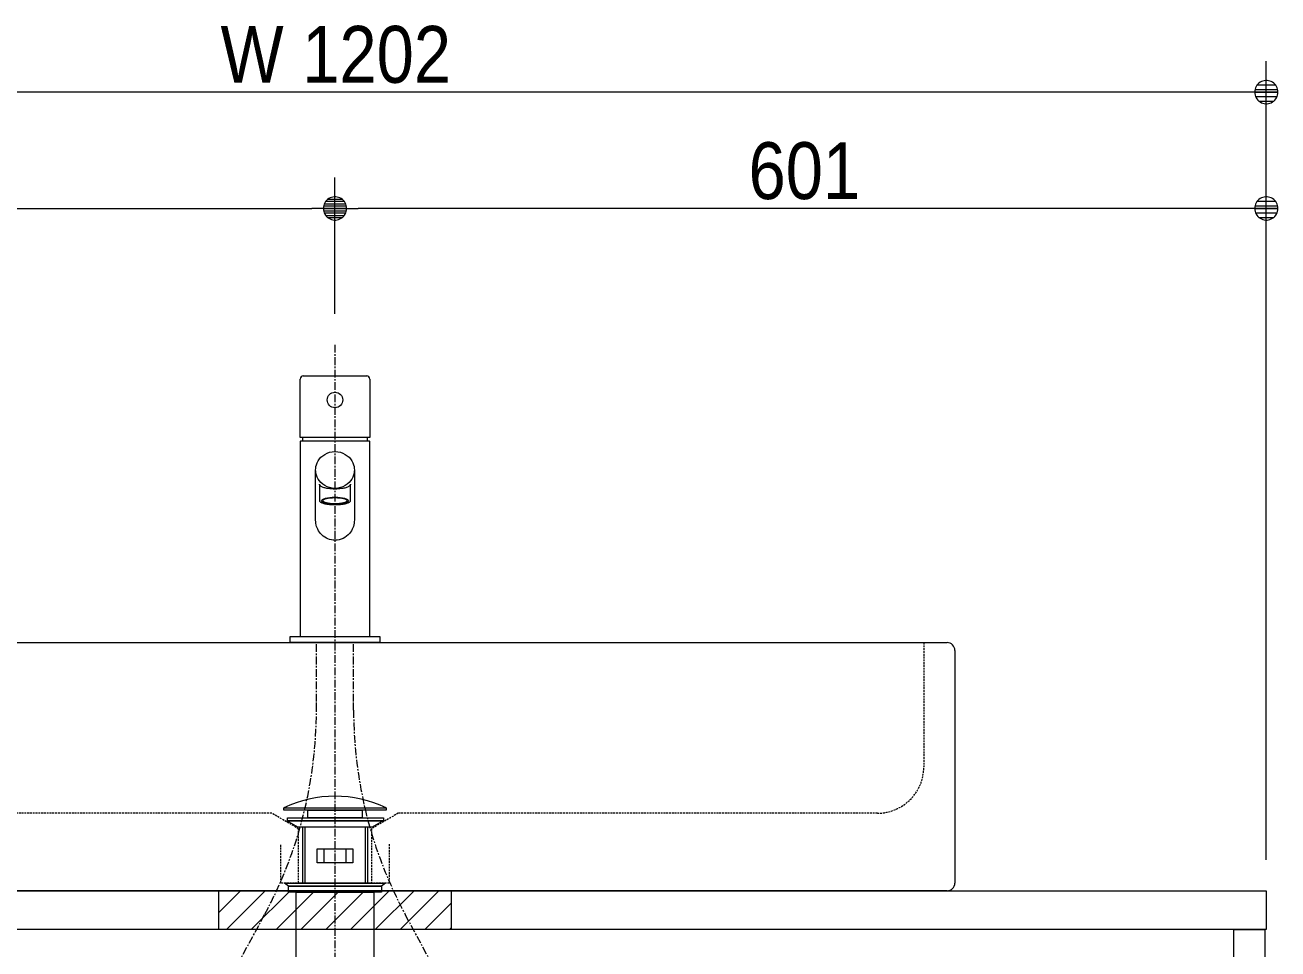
# Model space of a CAD drawing. Units: millimetres, scale not verified. Extents: x -6062 to 6062, y -3045 to 3045.
# Drawn here: x -4922 to -4114, y -1418 to -822 of the extents above; entities that cross this region are included whole.
import ezdxf
from ezdxf.enums import TextEntityAlignment as Align

# ---------------------------------------------------------------- set-up
doc = ezdxf.new("R2010")
doc.units = ezdxf.units.MM
doc.header["$LTSCALE"] = 20
doc.linetypes.add('CHAIN1', pattern=[8, 5, -1, 1, -1])
doc.linetypes.add('DASHED1', pattern=[1.8, 1.2, -0.6])
for name, color, linetype, lineweight in [('0-1_4給排水', 7, 'Continuous', 9), ('0-3_0', 7, 'Continuous', 9), ('0-4_2寸法-1', 7, 'Continuous', 9), ('0-5_5ボウル・キャビネト', 7, 'Continuous', 9)]:
    doc.layers.add(name, color=color, linetype=linetype, lineweight=lineweight)
doc.styles.add('ＭＳ Ｐゴシック', font='')
doc.styles.get('ＭＳ Ｐゴシック').set_extended_font_data('MS PGothic')

# ---------------------------------------------------------------- blocks, each defined once
blk = doc.blocks.new('_Dot')
at = {"layer": '0-3_0'}
for p, q in [((-10, 0), (-20, 0)), ((9.78, 2), (-9.78, 2)), ((7.99, 6), (-7.99, 6)), ((9.16, -3.98), (-9.16, -3.98)), ((6, -7.98), (-6, -7.98))]:
    blk.add_line(p, q, dxfattribs=at)
for points in [[(10, 0), (9.92, 1.25), (9.69, 2.49), (9.3, 3.68), (8.76, 4.82), (8.09, 5.88), (7.29, 6.85), (6.37, 7.71), (5.36, 8.44), (4.26, 9.05), (3.09, 9.51), (1.87, 9.82), (0.63, 9.98), (-0.63, 9.98), (-1.87, 9.82), (-3.09, 9.51), (-4.26, 9.05), (-5.36, 8.44), (-6.37, 7.71), (-7.29, 6.85), (-8.09, 5.88), (-8.76, 4.82), (-9.3, 3.68), (-9.69, 2.49), (-9.92, 1.25), (-10, 0), (0, 0)], [(-10, 0), (-9.92, -1.25), (-9.69, -2.49), (-9.3, -3.68), (-8.76, -4.82), (-8.09, -5.88), (-7.29, -6.85), (-6.37, -7.71), (-5.36, -8.44), (-4.26, -9.05), (-3.09, -9.51), (-1.87, -9.82), (-0.63, -9.98), (0.63, -9.98), (1.87, -9.82), (3.09, -9.51), (4.26, -9.05), (5.36, -8.44), (6.37, -7.71), (7.29, -6.85), (8.09, -5.88), (8.76, -4.82), (9.3, -3.68), (9.69, -2.49), (9.92, -1.25), (10, 0), (0, 0)]]:
    blk.add_lwpolyline(points, close=True, dxfattribs=at)
blk = doc.blocks.new('グループ-23')
at = {"layer": '0-5_5ボウル・キャビネト'}
blk.add_lwpolyline([(-70720, -27600), (-46680, -27600), (-46680, -28100), (-70720, -28100)], close=True, dxfattribs=at)
blk.add_lwpolyline([(-47100, -28600), (-47100, -28100), (-46700, -28100), (-46700, -41360), (-46740, -41400), (-47060, -41400), (-47100, -41360), (-47100, -40600)], dxfattribs=at)
blk = doc.blocks.new('グループ-25')
at = {"layer": '0-5_5ボウル・キャビネト'}
blk.add_blockref('グループ-23', (0, 0), dxfattribs=at)
blk = doc.blocks.new('グループ-28')
at = {"layer": '0-1_4給排水'}
blk.add_line((-59110, -20960), (-58290, -20960), dxfattribs=at)
at = {"layer": '0-1_4給排水', "linetype": 'CHAIN1'}
for p, q in [((-60035.3, -28698.6), (-59604.7, -27901.4)), ((-57364.7, -28698.6), (-57795.3, -27901.4))]:
    blk.add_line(p, q, dxfattribs=at)
at = {"layer": '0-1_4給排水'}
for points in [[(-58250, -21000), (-58250, -21755), (-59150, -21755), (-59150, -21000)], [(-58950, -22173), (-58949.1, -22152.4), (-58945.9, -22130.2), (-58940, -22106.6), (-58930.8, -22081.8), (-58917.6, -22056.3), (-58900, -22030.8), (-58881, -22009.5), (-58858.4, -21989.6), (-58832.1, -21971.7), (-58802.4, -21956.8), (-58770, -21945.4), (-58735.5, -21938.4), (-58700, -21936), (-58664.5, -21938.4), (-58630, -21945.4), (-58597.6, -21956.8), (-58567.9, -21971.7), (-58541.6, -21989.6), (-58519, -22009.5), (-58500, -22030.8), (-58482.4, -22056.3), (-58469.2, -22081.8), (-58460, -22106.6), (-58454.1, -22130.2), (-58450.9, -22152.4), (-58450, -22173), (-58450, -22820), (-58450.7, -22838.7), (-58452.8, -22858.7), (-58456.8, -22879.9), (-58462.9, -22902.1), (-58469.5, -22920.1), (-58477.7, -22938.4), (-58487.8, -22956.9), (-58500, -22975.3), (-58514.6, -22993.6), (-58531.4, -23011.1), (-58550.5, -23027.4), (-58571.8, -23042.2)], [(-58571.8, -23042.2), (-58595.1, -23054.9), (-58619.7, -23065.1), (-58645.7, -23072.6), (-58672.6, -23077.3), (-58700, -23078.8), (-58723.3, -23077.7), (-58746.3, -23074.3), (-58768.7, -23068.9), (-58790.2, -23061.4), (-58810.6, -23052.1), (-58829.8, -23041.2), (-58850.6, -23026.6), (-58869.3, -23010.5), (-58885.7, -22993.3), (-58900, -22975.3), (-58912.4, -22956.6), (-58922.6, -22937.8), (-58930.9, -22919.1), (-58937.5, -22900.8), (-58942.5, -22883), (-58946.9, -22860.7), (-58949.3, -22839.7), (-58950, -22820), (-58950, -22167.8)], [(-58450, -22173), (-58450.9, -22193.5), (-58454.1, -22215.7), (-58460, -22239.3), (-58469.2, -22264.1), (-58482.4, -22289.6), (-58500, -22315.1), (-58519, -22336.4), (-58541.6, -22356.3), (-58567.9, -22374.2), (-58597.6, -22389.1), (-58630, -22400.5), (-58664.5, -22407.5), (-58700, -22409.9), (-58735.5, -22407.5), (-58770, -22400.5), (-58802.4, -22389.1), (-58832.1, -22374.2), (-58858.4, -22356.3), (-58881, -22336.4), (-58900, -22315.1), (-58917.6, -22289.6), (-58930.8, -22264.1), (-58940, -22239.3), (-58945.9, -22215.7), (-58949.1, -22193.5), (-58950, -22173)], [(-58899.6, -22362.1), (-58900, -22358.1), (-58900, -22568.7), (-58899.6, -22572), (-58898.2, -22575.5), (-58895.8, -22579.3), (-58892, -22583.2), (-58888.2, -22586.2), (-58883.4, -22589.3), (-58877.6, -22592.4), (-58870.8, -22595.6), (-58862.7, -22598.8), (-58853.4, -22601.9), (-58842.8, -22604.9), (-58831.2, -22607.7), (-58818.3, -22610.4), (-58804.3, -22612.8), (-58789.1, -22615), (-58772.7, -22616.9), (-58755.3, -22618.4), (-58737.3, -22619.5), (-58718.8, -22620.2), (-58700, -22620.4), (-58681.2, -22620.2), (-58662.6, -22619.5), (-58644.5, -22618.4), (-58627.2, -22616.9), (-58610.7, -22615), (-58595.2, -22612.8), (-58581, -22610.3), (-58568.2, -22607.6), (-58556.6, -22604.7), (-58546.3, -22601.8), (-58537.2, -22598.7), (-58529.2, -22595.6), (-58522.3, -22592.4), (-58516.6, -22589.3), (-58511.8, -22586.2), (-58508, -22583.2), (-58504.2, -22579.3)], [(-58895.8, -22370.7), (-58898.2, -22366.3), (-58899.6, -22362.1)], [(-58504.2, -22579.3), (-58501.8, -22575.5), (-58500.4, -22572), (-58500, -22568.7), (-58500, -22358.1), (-58500.4, -22362.1), (-58501.8, -22366.3), (-58504.2, -22370.7), (-58508, -22375.3), (-58512.1, -22379.2), (-58517.2, -22383.1), (-58523.5, -22387.1), (-58531.1, -22391), (-58540, -22395), (-58549.6, -22398.6), (-58560.4, -22402.2), (-58572.5, -22405.5), (-58585.9, -22408.6), (-58600.4, -22411.4), (-58616.1, -22413.9), (-58635.7, -22416.4), (-58656.5, -22418.1), (-58678.1, -22419.2), (-58700, -22419.6), (-58722.3, -22419.2), (-58744.2, -22418.1), (-58765.4, -22416.2), (-58785.3, -22413.7), (-58803.9, -22410.7), (-58817.3, -22407.9), (-58829.6, -22404.9), (-58840.9, -22401.8), (-58851, -22398.4), (-58860, -22395), (-58868.9, -22391), (-58876.5, -22387.1), (-58882.8, -22383.1), (-58887.9, -22379.2), (-58892, -22375.3), (-58895.8, -22370.7)]]:
    blk.add_lwpolyline(points, dxfattribs=at)
for points in [[(-58700, -21800), (-59144, -21800), (-59150, -21806), (-59150, -24310), (-59140, -24320), (-58260, -24320), (-58250, -24310), (-58250, -21806), (-58256, -21800)], [(-58700, -24400), (-59272.3, -24400), (-59280, -24399.8), (-59280, -24320.3), (-59267.1, -24320), (-58132.9, -24320), (-58120, -24320.3), (-58120, -24399.8), (-58127.7, -24400)]]:
    blk.add_lwpolyline(points, close=True, dxfattribs=at)
at = {"layer": '0-1_4給排水', "linetype": 'CHAIN1'}
for points in [[(-58940, -25271.5), (-58940, -25160), (-58940, -24400)], [(-58460, -25271.5), (-58460, -25160), (-58460, -24400)]]:
    blk.add_lwpolyline(points, dxfattribs=at)
at = {"layer": '0-1_4給排水'}
blk.add_circle((-58700, -21270), 100, dxfattribs=at)
for centre, radius, start, end in [((-59110, -21000), 40, 90, 180), ((-58290, -21000), 40, 0, 90), ((-58700, -21800), 420, 173.7632, 180), ((-58700, -21800), 420, 0, 6.2368)]:
    blk.add_arc(centre, radius, start, end, dxfattribs=at)
at = {"layer": '0-1_4給排水', "linetype": 'CHAIN1'}
for centre, start, end in [((-64474.6, -25271.5), 331.62953, 0), ((-52925.4, -25271.5), 180, 208.37047)]:
    blk.add_arc(centre, 5534.6, start, end, dxfattribs=at)
at = {"layer": '0-1_4給排水'}
for major_axis, ratio in [((175, 0), 0.257265), ((155, 0), 0.258819)]:
    blk.add_ellipse((-58700, -22569.7), major_axis=major_axis, ratio=ratio, dxfattribs=at)
blk = doc.blocks.new('グループ-31')
at = {"layer": '0-5_5ボウル・キャビネト'}
for p, q in [((-66600, -24400), (-50800, -24400)), ((-66700, -27500), (-66700, -24500)), ((-50700, -24500), (-50700, -27500)), ((-50800, -27600), (-66600, -27600))]:
    blk.add_line(p, q, dxfattribs=at)
at = {"layer": '0-5_5ボウル・キャビネト', "linetype": 'DASHED1'}
for p, q in [((-66300, -26000), (-66300, -24400)), ((-51100, -24400), (-51100, -26000))]:
    blk.add_line(p, q, dxfattribs=at)
for points in [[(-51700, -26600), (-57883.6, -26600), (-58230, -26800), (-58230, -27500), (-59170, -27500), (-59170, -26800), (-59516.4, -26600), (-65700, -26600)], [(-58000, -27000), (-58000, -27500), (-59400, -27500), (-59400, -27000)]]:
    blk.add_lwpolyline(points, dxfattribs=at)
at = {"layer": '0-5_5ボウル・キャビネト'}
for centre, start, end in [((-66600, -24500), 90, 180), ((-50800, -24500), 0, 90), ((-66600, -27500), 180, 270), ((-50800, -27500), 270, 0)]:
    blk.add_arc(centre, 100, start, end, dxfattribs=at)
at = {"layer": '0-5_5ボウル・キャビネト', "linetype": 'DASHED1'}
for centre, start, end in [((-65700, -26000), 180, 270), ((-51700, -26000), 270, 0)]:
    blk.add_arc(centre, 600, start, end, dxfattribs=at)
blk = doc.blocks.new('グループ-33')
at = {"layer": '0-1_4給排水', "linetype": 'CHAIN1'}
blk.add_line((-58700, -20560), (-58700, -42500), dxfattribs=at)
at = {"layer": '0-1_4給排水'}
for p, q in [((-59120, -26780), (-59120, -27500)), ((-59090, -26780), (-59090, -27500)), ((-58310, -26780), (-58310, -27500)), ((-58280, -26780), (-58280, -27500))]:
    blk.add_line(p, q, dxfattribs=at)
for points in [[(-59360, -26530), (-58040, -26530), (-58040, -26560), (-59360, -26560)], [(-59314, -26660), (-58074, -26660), (-58074, -26700), (-59314, -26700)], [(-59050, -26560), (-58350, -26560), (-58350, -26660), (-59050, -26660)], [(-59181.3, -26780), (-59320, -26700), (-58080, -26700), (-58220.2, -26780)], [(-58930, -27060), (-58470, -27060), (-58470, -27240), (-58930, -27240)], [(-58840, -27060), (-58560, -27060), (-58560, -27240), (-58840, -27240)], [(-59300, -27540), (-59350, -27500), (-58050, -27500), (-58100, -27540)], [(-59300, -27540), (-58100, -27540), (-58100, -27620), (-59300, -27620)], [(-59200, -27620), (-58200, -27620), (-58200, -28660), (-59200, -28660)]]:
    blk.add_lwpolyline(points, close=True, dxfattribs=at)
blk.add_arc((-58700, -27907), 1527, 64.39147, 115.60853, dxfattribs=at)

msp = doc.modelspace()

# ---------------------------------------------------------------- linework, layer by layer
at = {"layer": '0-4_2寸法-1'}
for p, q in [((-4121.5, -920), (-4121.5, -845)), ((-4136.51, -865), (-5308.49, -865)), ((-4722.5, -1008), (-4722.5, -920)), ((-4722.5, -1008), (-4722.5, -920)), ((-4121.5, -1360), (-4121.5, -920)), ((-5308.49, -940), (-4737.51, -940)), ((-4136.51, -940), (-4707.49, -940))]:
    msp.add_line(p, q, dxfattribs=at)
at = {"layer": '0-5_5ボウル・キャビネト'}
for p, q in [((-4797.5, -1394), (-4783.5, -1380)), ((-4792.5, -1405), (-4767.5, -1380)), ((-4776.5, -1405), (-4751.5, -1380)), ((-4760.5, -1405), (-4735.5, -1380)), ((-4744.5, -1405), (-4719.5, -1380)), ((-4728.5, -1405), (-4703.5, -1380)), ((-4712.5, -1405), (-4687.5, -1380)), ((-4696.5, -1405), (-4671.5, -1380)), ((-4680.5, -1405), (-4655.5, -1380)), ((-4664.5, -1405), (-4647.5, -1388)), ((-4648.5, -1405), (-4647.5, -1404))]:
    msp.add_line(p, q, dxfattribs=at)
msp.add_lwpolyline([(-4797.5, -1380), (-4647.5, -1380), (-4647.5, -1405), (-4797.5, -1405)], close=True, dxfattribs=at)
at = {"layer": '0-5_5ボウル・キャビネト', "linetype": 'DASHED1'}
msp.add_lwpolyline([(-4797.5, -1380), (-4647.5, -1380), (-4647.5, -1405), (-4797.5, -1405)], close=True, dxfattribs=at)

# ---------------------------------------------------------------- block references
at = {"layer": '0-1_4給排水', "xscale": 0.05, "yscale": 0.05}
for name in ['グループ-33', 'グループ-28']:
    msp.add_blockref(name, (-1787.5, 0), dxfattribs=at)
at = {"layer": '0-4_2寸法-1', "xscale": 0.7503418, "yscale": 0.7503418}
for p in [(-4121.5, -865), (-4722.5, -940), (-4121.5, -940)]:
    msp.add_blockref('_Dot', p, dxfattribs=at)
at = {"layer": '0-4_2寸法-1', "xscale": 0.7503418, "yscale": 0.7503418, "rotation": 180}
msp.add_blockref('_Dot', (-4722.5, -940), dxfattribs=at)
at = {"layer": '0-5_5ボウル・キャビネト', "xscale": 0.05, "yscale": 0.05}
for name in ['グループ-31', 'グループ-25']:
    msp.add_blockref(name, (-1787.5, 0), dxfattribs=at)

# ---------------------------------------------------------------- texts
at = {"layer": '0-4_2寸法-1', "style": 'ＭＳ Ｐゴシック', "width": 0.9}
for s, p in [('W 1202', (-4796.36, -869.96)), ('601', (-4455.62, -944.96))]:
    msp.add_text(s, height=36.66, dxfattribs=at).set_placement(p, align=Align.BOTTOM_LEFT)

doc.saveas('drawing.dxf')
